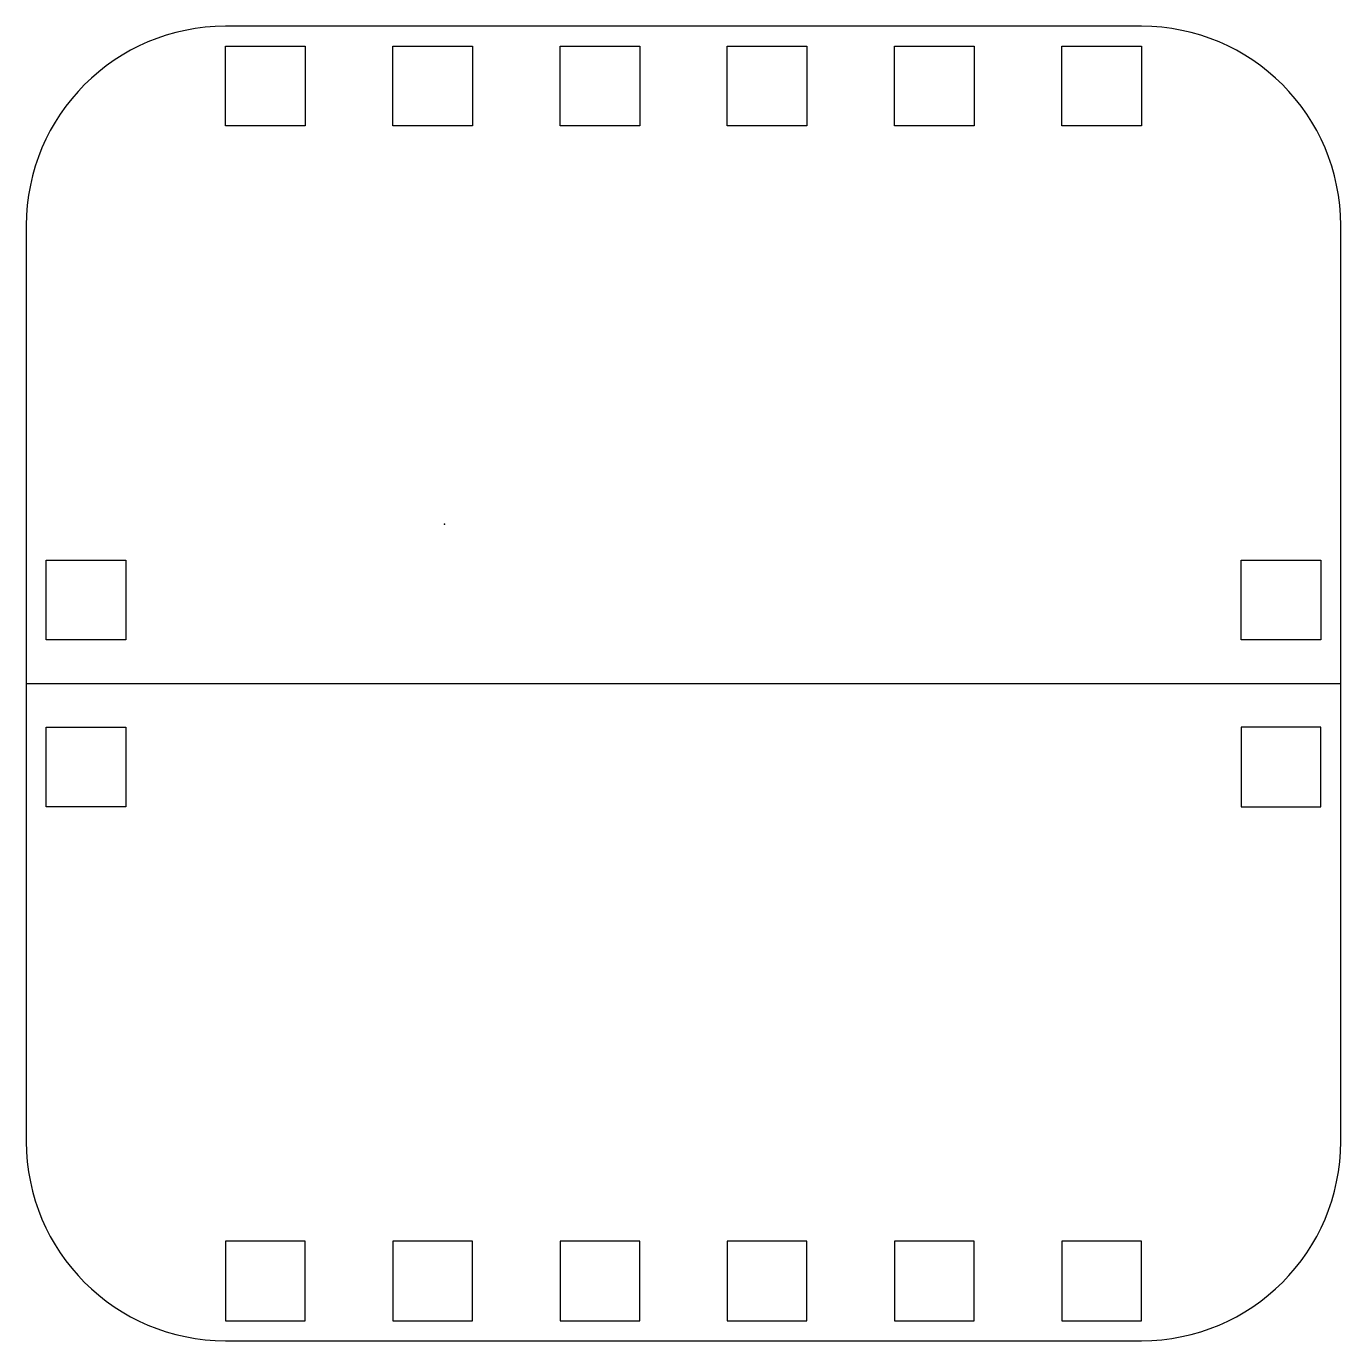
# Model space of a CAD drawing. Header units: centimetres. Extents: x -1.05 to 2.25, y -2.05 to 1.25.
import ezdxf

# ---------------------------------------------------------------- set-up
doc = ezdxf.new("R2010")
doc.units = ezdxf.units.CM
doc.header["$MEASUREMENT"] = 0
doc.layers.add('Wrist Base v2_Sketch1', color=7, linetype='Continuous')

msp = doc.modelspace()

# ---------------------------------------------------------------- linework, layer by layer
at = {"layer": 'Wrist Base v2_Sketch1'}
for p, q in [((1.75, 1.25), (-0.55, 1.25)), ((-0.55, 1.2), (-0.35, 1.2)), ((-0.55, 1), (-0.55, 1.2)), ((-0.35, 1.2), (-0.35, 1)), ((-0.13, 1.2), (0.07, 1.2)), ((-0.13, 1), (-0.13, 1.2)), ((0.07, 1.2), (0.07, 1)), ((0.29, 1.2), (0.49, 1.2)), ((0.29, 1), (0.29, 1.2)), ((0.49, 1.2), (0.49, 1)), ((0.71, 1), (0.71, 1.2)), ((0.71, 1.2), (0.91, 1.2)), ((0.91, 1.2), (0.91, 1)), ((1.13, 1), (1.13, 1.2)), ((1.13, 1.2), (1.33, 1.2)), ((1.33, 1.2), (1.33, 1)), ((1.55, 1.2), (1.75, 1.2)), ((1.55, 1), (1.55, 1.2)), ((1.75, 1.2), (1.75, 1)), ((-0.35, 1), (-0.55, 1)), ((0.07, 1), (-0.13, 1)), ((0.49, 1), (0.29, 1)), ((0.91, 1), (0.71, 1)), ((1.33, 1), (1.13, 1)), ((1.75, 1), (1.55, 1)), ((-1.05, 0.75), (-1.05, -1.55)), ((2.25, -1.55), (2.25, 0.75)), ((-1, -0.09), (-0.8, -0.09)), ((-1, -0.29), (-1, -0.09)), ((-0.8, -0.09), (-0.8, -0.29)), ((2, -0.29), (2, -0.09)), ((2, -0.09), (2.2, -0.09)), ((2.2, -0.09), (2.2, -0.29)), ((-0.8, -0.29), (-1, -0.29)), ((2.2, -0.29), (2, -0.29)), ((-1.05, -0.4), (2.2, -0.4)), ((2.2, -0.4), (2.25, -0.4)), ((-1, -0.51), (-0.8, -0.51)), ((-1, -0.71), (-1, -0.51)), ((-0.8, -0.51), (-0.8, -0.71)), ((2.2, -0.51), (2, -0.51)), ((2, -0.51), (2, -0.71)), ((2.2, -0.71), (2.2, -0.51)), ((-0.8, -0.71), (-1, -0.71)), ((2, -0.71), (2.2, -0.71)), ((-0.55, -1.8), (-0.55, -2)), ((-0.35, -1.8), (-0.55, -1.8)), ((-0.35, -2), (-0.35, -1.8)), ((-0.13, -1.8), (-0.13, -2)), ((0.07, -1.8), (-0.13, -1.8)), ((0.07, -2), (0.07, -1.8)), ((0.29, -1.8), (0.29, -2)), ((0.49, -1.8), (0.29, -1.8)), ((0.49, -2), (0.49, -1.8)), ((0.71, -1.8), (0.71, -2)), ((0.91, -1.8), (0.71, -1.8)), ((0.91, -2), (0.91, -1.8)), ((1.13, -1.8), (1.13, -2)), ((1.33, -1.8), (1.13, -1.8)), ((1.33, -2), (1.33, -1.8)), ((1.75, -1.8), (1.55, -1.8)), ((1.55, -1.8), (1.55, -2)), ((1.75, -2), (1.75, -1.8)), ((-0.55, -2), (-0.35, -2)), ((-0.13, -2), (0.07, -2)), ((0.29, -2), (0.49, -2)), ((0.71, -2), (0.91, -2)), ((1.13, -2), (1.33, -2)), ((1.55, -2), (1.75, -2)), ((-0.55, -2.05), (1.75, -2.05))]:
    msp.add_line(p, q, dxfattribs=at)
for centre, start, end in [((-0.55, 0.75), 90, 180), ((1.75, 0.75), 0, 90), ((-0.55, -1.55), 180, 270), ((1.75, -1.55), 270, 0)]:
    msp.add_arc(centre, 0.5, start, end, dxfattribs=at)
msp.add_point((0, 0), dxfattribs=at)
msp.add_point((0, 0), dxfattribs=at)

doc.saveas('drawing.dxf')
